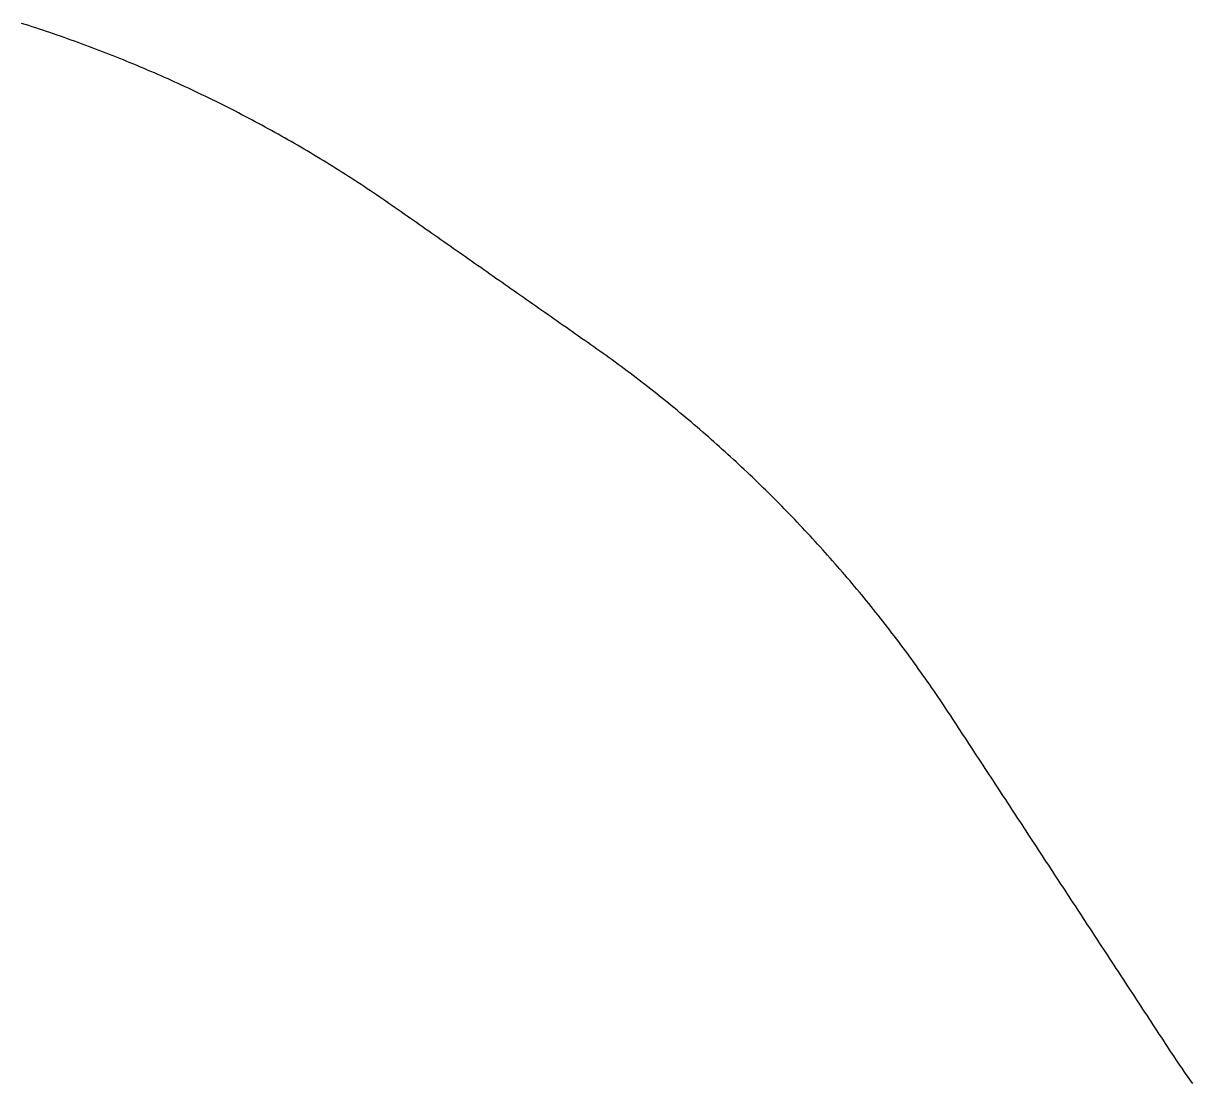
# Model space of a CAD drawing. Header units: metres. Extents: x 457876 to 584660, y 126427 to 241224.
# Drawn here: x 548468 to 556250, y 140866 to 147929 of the extents above; entities that cross this region are included whole.
import ezdxf

# ---------------------------------------------------------------- set-up
doc = ezdxf.new("R2010")
doc.units = ezdxf.units.M
for name, color, linetype in [('AT_GRADE', 3, 'CONTINUOUS'), ('CUTTING', 34, 'CONTINUOUS'), ('EMBANKMENT', 42, 'CONTINUOUS'), ('GROUND_CL', 8, 'CONTINUOUS'), ('RAIL_CL', 1, 'CONTINUOUS'), ('TUNNEL', 216, 'CONTINUOUS'), ('VIADUCT', 5, 'CONTINUOUS')]:
    doc.layers.add(name, color=color, linetype=linetype)

msp = doc.modelspace()

# ---------------------------------------------------------------- linework, layer by layer
at = {"layer": 'AT_GRADE'}
for points in [[(550077.907, 147238.437, 56.44), (550056.056, 147250.309, 56.482), (550034.178, 147262.131, 56.525), (550012.264, 147273.884, 56.569), (549990.319, 147285.581, 56.612), (549968.349, 147297.23, 56.656), (549946.341, 147308.806, 56.701), (549924.306, 147320.332, 56.745), (549902.235, 147331.786, 56.79), (549880.138, 147343.19, 56.835), (549858.006, 147354.527, 56.881), (549835.842, 147365.801, 56.927), (549813.645, 147377.009, 56.972), (549791.418, 147388.156, 57.019), (549769.169, 147399.259, 57.065)], [(552288.848, 145759.237, 55.407), (552268.526, 145773.592, 55.381)], [(553234.064, 144990.359, 57.212), (553215.838, 145007.307, 57.167), (553197.553, 145024.191, 57.122)], [(553725.443, 144496.347, 58.607), (553708.554, 144514.634, 58.553), (553691.626, 144532.884, 58.499), (553674.63, 144551.072, 58.446), (553657.587, 144569.215, 58.393), (553640.507, 144587.323, 58.341), (553623.359, 144605.367, 58.288), (553606.163, 144623.366, 58.236), (553588.94, 144641.338, 58.184), (553571.645, 144659.241, 58.133), (553554.299, 144677.093, 58.082), (553536.921, 144694.915, 58.031), (553519.496, 144712.691, 57.981), (553502.008, 144730.404, 57.93), (553484.474, 144748.071, 57.88), (553466.893, 144765.691, 57.831)], [(554997.921, 142778.662, 65.21), (554984.272, 142799.483, 65.101)]]:
    msp.add_polyline3d(points, dxfattribs=at)
at = {"layer": 'CUTTING'}
for points in [[(549746.892, 147410.308, 57.111), (549724.571, 147421.264, 57.158), (549702.223, 147432.167, 57.205), (549679.853, 147443.023, 57.252), (549657.454, 147453.82, 57.299), (549635.025, 147464.552, 57.346), (549612.562, 147475.216, 57.394), (549590.068, 147485.81, 57.441), (549567.554, 147496.364, 57.489), (549545.011, 147506.853, 57.536), (549522.437, 147517.276, 57.584), (549499.832, 147527.633, 57.632), (549477.195, 147537.918, 57.68), (549454.532, 147548.145, 57.728), (549431.847, 147558.325, 57.775), (549409.137, 147568.446, 57.823), (549386.398, 147578.502, 57.871), (549363.626, 147588.483, 57.919), (549340.831, 147598.412, 57.967), (549318.006, 147608.27, 58.015), (549295.151, 147618.059, 58.062), (549272.275, 147627.798, 58.11), (549249.378, 147637.486, 58.158), (549226.448, 147647.098, 58.205), (549203.494, 147656.649, 58.253), (549180.508, 147666.124, 58.3), (549157.5, 147675.547, 58.347), (549134.467, 147684.907, 58.394), (549111.409, 147694.205, 58.441), (549088.326, 147703.44, 58.488), (549065.218, 147712.613, 58.535), (549042.089, 147721.731, 58.581), (549018.93, 147730.774, 58.627), (548995.748, 147739.757, 58.673), (548972.541, 147748.674, 58.719), (548949.313, 147757.536, 58.765), (548926.059, 147766.331, 58.81), (548902.78, 147775.057, 58.855), (548879.478, 147783.723, 58.9), (548856.155, 147792.331, 58.945), (548832.809, 147800.878, 58.989), (548809.436, 147809.349, 59.034), (548786.035, 147817.742, 59.077), (548762.618, 147826.091, 59.121), (548739.177, 147834.373, 59.164), (548715.714, 147842.592, 59.207), (548692.231, 147850.75, 59.25), (548668.722, 147858.835, 59.292), (548645.195, 147866.869, 59.334), (548621.643, 147874.829, 59.376), (548598.069, 147882.72, 59.417), (548574.473, 147890.548, 59.459), (548550.858, 147898.319, 59.499), (548527.225, 147906.031, 59.54), (548503.568, 147913.673, 59.579), (548479.889, 147921.243, 59.619)], [(553179.236, 145041.041, 57.077), (553160.845, 145057.81, 57.032), (553142.43, 145074.551, 56.988), (553123.957, 145091.229, 56.944), (553105.447, 145107.866, 56.9), (553086.9, 145124.46, 56.857), (553068.297, 145140.993, 56.814), (553049.64, 145157.463, 56.771), (553030.958, 145173.905, 56.729), (553012.225, 145190.289, 56.687), (552993.444, 145206.616, 56.645), (552974.618, 145222.893, 56.604), (552955.745, 145239.115, 56.563), (552936.83, 145255.287, 56.522), (552917.872, 145271.408, 56.482), (552898.864, 145287.47, 56.442), (552879.819, 145303.489, 56.402), (552860.739, 145319.465, 56.363), (552841.599, 145335.369, 56.324), (552822.425, 145351.231, 56.286), (552803.204, 145367.037, 56.247), (552783.94, 145382.79, 56.21), (552764.638, 145398.497, 56.172), (552745.296, 145414.153, 56.135), (552725.91, 145429.756, 56.099), (552706.472, 145445.292, 56.063), (552686.993, 145460.777, 56.027), (552667.474, 145476.211, 55.991), (552647.921, 145491.603, 55.957), (552628.321, 145506.934, 55.922), (552608.674, 145522.205, 55.888), (552588.994, 145537.432, 55.854), (552569.255, 145552.583, 55.821), (552549.489, 145567.698, 55.788), (552529.683, 145582.761, 55.756), (552509.841, 145597.777, 55.724), (552489.954, 145612.731, 55.693), (552470.018, 145627.62, 55.662), (552450.044, 145642.46, 55.632), (552430.046, 145657.264, 55.602), (552409.997, 145672.002, 55.572), (552389.905, 145686.678, 55.543), (552369.768, 145701.294, 55.515), (552349.592, 145715.856, 55.487), (552329.376, 145730.361, 55.46), (552309.128, 145744.821, 55.433)], [(554417.426, 143648.18, 61.393), (554402.842, 143668.355, 61.318), (554388.224, 143688.504, 61.244)], [(554970.624, 142820.303, 64.993), (554956.975, 142841.124, 64.887), (554943.326, 142861.945, 64.781), (554929.677, 142882.765, 64.676), (554916.029, 142903.586, 64.572), (554902.38, 142924.406, 64.469), (554888.732, 142945.227, 64.367), (554875.083, 142966.047, 64.265), (554861.434, 142986.868, 64.165), (554847.786, 143007.688, 64.066), (554834.137, 143028.509, 63.967), (554820.489, 143049.329, 63.87), (554806.84, 143070.149, 63.773), (554793.192, 143090.969, 63.677), (554779.543, 143111.79, 63.582), (554765.895, 143132.61, 63.488), (554752.247, 143153.43, 63.395), (554738.598, 143174.25, 63.302), (554724.95, 143195.07, 63.211), (554711.302, 143215.89, 63.12), (554697.654, 143236.71, 63.03), (554684.005, 143257.529, 62.941), (554670.357, 143278.349, 62.853), (554656.709, 143299.169, 62.765), (554643.061, 143319.988, 62.679), (554629.383, 143340.788, 62.593)], [(556243.146, 140886.638, 78.959), (556228.902, 140907.039, 78.776), (556214.739, 140927.496, 78.595), (556200.629, 140947.99, 78.413), (556186.567, 140968.518, 78.232), (556172.556, 140989.081, 78.051), (556158.594, 141009.677, 77.871), (556144.678, 141030.305, 77.69), (556130.822, 141050.974, 77.511), (556117.053, 141071.7, 77.331), (556103.332, 141092.459, 77.153), (556089.661, 141113.251, 76.974), (556076.019, 141134.062, 76.796), (556062.376, 141154.874, 76.619), (556048.733, 141175.685, 76.442), (556035.09, 141196.497, 76.265), (556021.447, 141217.309, 76.089), (556007.804, 141238.121, 75.914)]]:
    msp.add_polyline3d(points, dxfattribs=at)
at = {"layer": 'EMBANKMENT'}
for points in [[(552248.165, 145787.893, 55.356), (552227.791, 145802.174, 55.331), (552207.41, 145816.446, 55.307), (552187.029, 145830.717, 55.283), (552166.648, 145844.988, 55.26), (552146.267, 145859.259, 55.238), (552125.887, 145873.531, 55.216), (552105.506, 145887.802, 55.195), (552085.125, 145902.073, 55.175), (552064.745, 145916.344, 55.155), (552044.364, 145930.615, 55.135), (552023.984, 145944.886, 55.117), (552003.603, 145959.156, 55.098), (551983.223, 145973.427, 55.081), (551962.843, 145987.698, 55.064), (551942.463, 146001.969, 55.048), (551922.083, 146016.239, 55.032), (551901.702, 146030.51, 55.017), (551881.323, 146044.78, 55.003), (551860.943, 146059.051, 54.989), (551840.563, 146073.321, 54.977), (551820.183, 146087.591, 54.964), (551799.803, 146101.862, 54.953), (551779.424, 146116.132, 54.942), (551759.044, 146130.402, 54.932), (551738.665, 146144.672, 54.922), (551718.285, 146158.942, 54.913), (551697.906, 146173.212, 54.905), (551677.527, 146187.481, 54.898), (551657.148, 146201.751, 54.891), (551636.768, 146216.021, 54.885), (551616.389, 146230.29, 54.88), (551596.011, 146244.56, 54.875), (551575.632, 146258.829, 54.872), (551555.253, 146273.098, 54.869), (551534.874, 146287.368, 54.866), (551514.496, 146301.637, 54.865), (551494.117, 146315.906, 54.864), (551473.739, 146330.175, 54.863), (551453.361, 146344.444, 54.864), (551432.983, 146358.713, 54.865), (551412.604, 146372.981, 54.867), (551392.226, 146387.25, 54.87), (551371.849, 146401.519, 54.874), (551351.471, 146415.787, 54.878), (551331.093, 146430.055, 54.883), (551310.716, 146444.324, 54.889), (551290.338, 146458.592, 54.896), (551269.961, 146472.86, 54.903), (551249.584, 146487.128, 54.911), (551229.207, 146501.396, 54.92), (551208.83, 146515.664, 54.929), (551188.453, 146529.932, 54.94), (551168.076, 146544.199, 54.951), (551147.699, 146558.467, 54.962), (551127.323, 146572.734, 54.975), (551106.946, 146587.001, 54.988), (551086.569, 146601.267, 55.002), (551066.192, 146615.533, 55.017), (551045.815, 146629.799, 55.032), (551025.439, 146644.065, 55.049), (551005.062, 146658.331, 55.065), (550984.686, 146672.596, 55.083), (550964.309, 146686.862, 55.101), (550943.933, 146701.127, 55.121), (550923.537, 146715.364, 55.14), (550903.104, 146729.547, 55.161), (550882.64, 146743.686, 55.182), (550862.135, 146757.764, 55.204), (550841.588, 146771.781, 55.226), (550821.006, 146785.747, 55.25), (550800.388, 146799.659, 55.274), (550779.734, 146813.517, 55.298), (550759.043, 146827.32, 55.324), (550738.316, 146841.068, 55.35), (550717.549, 146854.756, 55.376), (550696.741, 146868.381, 55.403), (550675.896, 146881.948, 55.431), (550655.015, 146895.462, 55.46), (550634.102, 146908.924, 55.489), (550613.155, 146922.333, 55.519), (550592.163, 146935.672, 55.549), (550571.135, 146948.954, 55.58), (550550.075, 146962.183, 55.612), (550528.974, 146975.348, 55.644), (550507.834, 146988.449, 55.677), (550486.664, 147001.503, 55.71), (550465.468, 147014.514, 55.744), (550444.225, 147027.446, 55.778), (550422.949, 147040.325, 55.814), (550401.64, 147053.149, 55.849), (550380.291, 147065.905, 55.885), (550358.912, 147078.611, 55.922), (550337.502, 147091.265, 55.959), (550316.054, 147103.853, 55.996), (550294.574, 147116.387, 56.035), (550273.067, 147128.875, 56.073), (550251.509, 147141.273, 56.112), (550229.917, 147153.612, 56.152), (550208.302, 147165.911, 56.191), (550186.651, 147178.145, 56.232), (550164.964, 147190.314, 56.273), (550143.25, 147202.437, 56.314), (550121.509, 147214.509, 56.355), (550099.723, 147226.501, 56.397)], [(553449.284, 144783.284, 57.781), (553431.606, 144800.806, 57.732), (553413.877, 144818.277, 57.684), (553396.099, 144835.697, 57.635), (553378.286, 144853.081, 57.587), (553360.438, 144870.429, 57.539), (553342.524, 144887.709, 57.492), (553324.559, 144904.935, 57.444), (553306.548, 144922.114, 57.397), (553288.507, 144939.261, 57.351), (553270.405, 144956.342, 57.304), (553252.252, 144973.369, 57.258)], [(553988.831, 144197.631, 59.519), (553972.74, 144216.624, 59.459), (553956.619, 144235.591, 59.4), (553940.442, 144254.511, 59.341), (553924.201, 144273.377, 59.282), (553907.919, 144292.206, 59.224), (553891.605, 144311.008, 59.166), (553875.223, 144329.749, 59.108), (553858.782, 144348.44, 59.051), (553842.291, 144367.087, 58.994), (553825.75, 144385.69, 58.938), (553809.165, 144404.252, 58.882), (553792.52, 144422.761, 58.826), (553775.817, 144441.218, 58.771), (553759.087, 144459.65, 58.716), (553742.308, 144478.038, 58.661)], [(555107.111, 142612.096, 66.115), (555093.462, 142632.917, 65.998), (555079.814, 142653.738, 65.883), (555066.165, 142674.559, 65.768), (555052.516, 142695.379, 65.655), (555038.867, 142716.2, 65.542), (555025.219, 142737.021, 65.43), (555011.57, 142757.841, 65.32)], [(555980.517, 141279.747, 75.565), (555966.873, 141300.56, 75.391), (555953.229, 141321.373, 75.218), (555939.585, 141342.186, 75.045), (555925.941, 141363, 74.874)]]:
    msp.add_polyline3d(points, dxfattribs=at)
at = {"layer": 'GROUND_CL'}
msp.add_polyline3d([(556257.444, 140866.275, 82.126), (556243.146, 140886.638, 84.986), (556228.902, 140907.039, 87.835), (556214.739, 140927.496, 90.001), (556200.629, 140947.99, 90.002), (556186.567, 140968.518, 90.003), (556172.556, 140989.081, 90.003), (556158.594, 141009.677, 90.002), (556144.678, 141030.305, 90.001), (556130.822, 141050.974, 89.915), (556117.053, 141071.7, 90), (556103.332, 141092.459, 90), (556089.661, 141113.251, 90), (556076.019, 141134.062, 90), (556062.376, 141154.874, 88.273), (556048.733, 141175.685, 86.192), (556035.09, 141196.497, 84.111), (556021.447, 141217.309, 82.03), (556007.804, 141238.121, 79.897), (555994.16, 141258.934, 75.735), (555980.517, 141279.747, 71.572), (555966.873, 141300.56, 67.409), (555953.229, 141321.373, 63.247), (555939.585, 141342.186, 59.542), (555925.941, 141363, 57.461), (555912.297, 141383.814, 55.068), (555898.652, 141404.628, 52.657), (555885.008, 141425.442, 50.814), (555871.363, 141446.257, 50), (555857.718, 141467.072, 50), (555844.073, 141487.887, 50), (555830.428, 141508.702, 50), (555816.783, 141529.517, 50.129), (555803.138, 141550.333, 51.304), (555789.492, 141571.148, 51.9), (555775.846, 141591.964, 51.927), (555762.201, 141612.78, 51.387), (555748.555, 141633.596, 50.279), (555734.909, 141654.413, 50), (555721.263, 141675.229, 50), (555707.617, 141696.046, 50.435), (555693.97, 141716.863, 50.5), (555680.324, 141737.68, 50), (555666.678, 141758.497, 50), (555653.031, 141779.315, 50), (555639.384, 141800.132, 50), (555625.737, 141820.95, 50), (555612.091, 141841.768, 50), (555598.444, 141862.586, 50), (555584.797, 141883.404, 50), (555571.149, 141904.222, 50), (555557.502, 141925.041, 50), (555543.855, 141945.859, 50), (555530.207, 141966.678, 50), (555516.56, 141987.496, 50), (555502.912, 142008.315, 50), (555489.265, 142029.134, 50), (555475.617, 142049.953, 49.957), (555461.969, 142070.773, 49.847), (555448.322, 142091.592, 49.689), (555434.674, 142112.411, 49.485), (555421.026, 142133.231, 49.235), (555407.378, 142154.05, 48.724), (555393.73, 142174.87, 47.771), (555380.082, 142195.69, 46.391), (555366.433, 142216.509, 44.582), (555352.785, 142237.329, 42.346), (555339.137, 142258.149, 42.166), (555325.489, 142278.969, 42.213), (555311.84, 142299.789, 42.57), (555298.192, 142320.61, 42.931), (555284.543, 142341.43, 43.126), (555270.895, 142362.25, 43.554), (555257.246, 142383.07, 43.908), (555243.598, 142403.891, 44.187), (555229.949, 142424.711, 44.391), (555216.301, 142445.532, 44.438), (555202.652, 142466.352, 44.509), (555189.003, 142487.173, 44.662), (555175.355, 142507.993, 44.895), (555161.706, 142528.814, 45.21), (555148.057, 142549.635, 45.727), (555134.409, 142570.455, 46.476), (555120.76, 142591.276, 47.388), (555107.111, 142612.096, 48.422), (555093.462, 142632.917, 49.683), (555079.814, 142653.738, 51.613), (555066.165, 142674.559, 53.695), (555052.516, 142695.379, 55.777), (555038.867, 142716.2, 57.859), (555025.219, 142737.021, 59.941), (555011.57, 142757.841, 62.023), (554997.921, 142778.662, 64.106), (554984.272, 142799.483, 66.188), (554970.624, 142820.303, 68.27), (554956.975, 142841.124, 70.352), (554943.326, 142861.945, 72.434), (554929.677, 142882.765, 74.516), (554916.029, 142903.586, 76.258), (554902.38, 142924.406, 75.748), (554888.732, 142945.227, 74.355), (554875.083, 142966.047, 72.624), (554861.434, 142986.868, 71.462), (554847.786, 143007.688, 70.868), (554834.137, 143028.509, 70.842), (554820.489, 143049.329, 71.413), (554806.84, 143070.149, 72.889), (554793.192, 143090.969, 74.008), (554779.543, 143111.79, 74.56), (554765.895, 143132.61, 74.543), (554752.247, 143153.43, 74.459), (554738.598, 143174.25, 74.965), (554724.95, 143195.07, 76.039), (554711.302, 143215.89, 78.506), (554697.654, 143236.71, 81.952), (554684.005, 143257.529, 84.721), (554670.357, 143278.349, 86.902), (554656.709, 143299.169, 88.515), (554643.061, 143319.988, 89.56), (554629.383, 143340.788, 90.318), (554615.655, 143361.555, 92.454), (554601.878, 143382.289, 94.755), (554588.014, 143402.965, 96.869), (554574.09, 143423.601, 98.797), (554560.12, 143444.206, 99.809), (554546.1, 143464.777, 99.022), (554532.03, 143485.313, 97.948), (554517.911, 143505.817, 96.58), (554503.739, 143526.282, 94.816), (554489.486, 143546.692, 93.246), (554475.179, 143567.064, 92.014), (554460.819, 143587.399, 91.073), (554446.406, 143607.696, 90.424), (554431.946, 143627.96, 90.067), (554417.426, 143648.18, 88.618), (554402.842, 143668.355, 79.308), (554388.224, 143688.504, 69.984), (554373.538, 143708.605, 60.631), (554358.79, 143728.659, 51.252), (554343.988, 143748.674, 41.809), (554329.138, 143768.653, 34.157), (554314.24, 143788.597, 30), (554299.28, 143808.494, 30), (554284.259, 143828.345, 30), (554269.208, 143848.173, 30), (554254.086, 143867.947, 30), (554238.902, 143887.673, 30), (554223.665, 143907.358, 30), (554208.38, 143927.006, 30), (554193.049, 143946.619, 30), (554177.657, 143966.182, 30), (554162.203, 143985.698, 30), (554146.715, 144005.186, 30), (554131.157, 144024.618, 30), (554115.568, 144044.026, 30.094), (554099.909, 144063.377, 30.918), (554084.194, 144082.682, 32.148), (554068.427, 144101.946, 33.785), (554052.612, 144121.169, 35.829), (554036.752, 144140.356, 38.132), (554020.841, 144159.5, 39.724), (554004.848, 144178.575, 40.542), (553988.831, 144197.631, 41.755), (553972.74, 144216.624, 43.582), (553956.619, 144235.591, 46.022), (553940.442, 144254.511, 47.763), (553924.201, 144273.377, 49.387), (553907.919, 144292.206, 50.03), (553891.605, 144311.008, 50.106), (553875.223, 144329.749, 50.215), (553858.782, 144348.44, 50.452), (553842.291, 144367.087, 50.817), (553825.75, 144385.69, 51.248), (553809.165, 144404.252, 51.669), (553792.52, 144422.761, 52.104), (553775.817, 144441.218, 52.701), (553759.087, 144459.65, 53.811), (553742.308, 144478.038, 55.201), (553725.443, 144496.347, 56.869), (553708.554, 144514.634, 58.336), (553691.626, 144532.884, 59.633), (553674.63, 144551.072, 60), (553657.587, 144569.215, 60), (553640.507, 144587.323, 60), (553623.359, 144605.367, 60), (553606.163, 144623.366, 59.83), (553588.94, 144641.338, 60), (553571.645, 144659.241, 60.001), (553554.299, 144677.093, 60.001), (553536.921, 144694.915, 60), (553519.496, 144712.691, 60), (553502.008, 144730.404, 58.393), (553484.474, 144748.071, 56.64), (553466.893, 144765.691, 54.882), (553449.284, 144783.284, 53.121), (553431.606, 144800.806, 51.353), (553413.877, 144818.277, 49.919), (553396.099, 144835.697, 49.958), (553378.286, 144853.081, 50.932), (553360.438, 144870.429, 51.39), (553342.524, 144887.709, 51.225), (553324.559, 144904.935, 50.436), (553306.548, 144922.114, 49.911), (553288.507, 144939.261, 50.165), (553270.405, 144956.342, 51.874), (553252.252, 144973.369, 53.576), (553234.064, 144990.359, 55.275), (553215.838, 145007.307, 56.97), (553197.553, 145024.191, 58.658), (553179.236, 145041.041, 60.343), (553160.845, 145057.81, 62.02), (553142.43, 145074.551, 63.694), (553123.957, 145091.229, 65.362), (553105.447, 145107.866, 67.026), (553086.9, 145124.46, 68.685), (553068.297, 145140.993, 70.254), (553049.64, 145157.463, 71.672), (553030.958, 145173.905, 73.396), (553012.225, 145190.289, 75.268), (552993.444, 145206.616, 76.901), (552974.618, 145222.893, 78.529), (552955.745, 145239.115, 80), (552936.83, 145255.287, 80), (552917.872, 145271.408, 80), (552898.864, 145287.47, 80), (552879.819, 145303.489, 80), (552860.739, 145319.465, 80), (552841.599, 145335.369, 80), (552822.425, 145351.231, 80), (552803.204, 145367.037, 80), (552783.94, 145382.79, 80), (552764.638, 145398.497, 80), (552745.296, 145414.153, 80), (552725.91, 145429.756, 80), (552706.472, 145445.292, 80), (552686.993, 145460.777, 80), (552667.474, 145476.211, 80), (552647.921, 145491.603, 80), (552628.321, 145506.934, 80), (552608.674, 145522.205, 79.205), (552588.994, 145537.432, 77.097), (552569.255, 145552.583, 74.351), (552549.489, 145567.698, 72.196), (552529.683, 145582.761, 70.637), (552509.841, 145597.777, 69.752), (552489.954, 145612.731, 68.944), (552470.018, 145627.62, 67.837), (552450.044, 145642.46, 66.278), (552430.046, 145657.264, 64.498), (552409.997, 145672.002, 63.015), (552389.905, 145686.678, 61.829), (552369.768, 145701.294, 60.939), (552349.592, 145715.856, 60.343), (552329.376, 145730.361, 60.041), (552309.128, 145744.821, 58.448), (552288.848, 145759.237, 55.546), (552268.526, 145773.592, 53.23), (552248.165, 145787.893, 51.496), (552227.791, 145802.174, 50.344), (552207.41, 145816.446, 49.58), (552187.029, 145830.717, 48.555), (552166.648, 145844.988, 46.97), (552146.267, 145859.259, 45.174), (552125.887, 145873.531, 43.524), (552105.506, 145887.802, 42.177), (552085.125, 145902.073, 41.191), (552064.745, 145916.344, 40.496), (552044.364, 145930.615, 40.092), (552023.984, 145944.886, 39.999), (552003.603, 145959.156, 39.984), (551983.223, 145973.427, 39.967), (551962.843, 145987.698, 39.954), (551942.463, 146001.969, 39.944), (551922.083, 146016.239, 39.939), (551901.702, 146030.51, 39.954), (551881.323, 146044.78, 39.959), (551860.943, 146059.051, 39.94), (551840.563, 146073.321, 39.906), (551820.183, 146087.591, 39.858), (551799.803, 146101.862, 39.616), (551779.424, 146116.132, 39.401), (551759.044, 146130.402, 39.236), (551738.665, 146144.672, 39.125), (551718.285, 146158.942, 39.037), (551697.906, 146173.212, 38.985), (551677.527, 146187.481, 38.949), (551657.148, 146201.751, 38.926), (551636.768, 146216.021, 38.918), (551616.389, 146230.29, 38.928), (551596.011, 146244.56, 38.976), (551575.632, 146258.829, 39.015), (551555.253, 146273.098, 39.062), (551534.874, 146287.368, 39.116), (551514.496, 146301.637, 39.187), (551494.117, 146315.906, 39.305), (551473.739, 146330.175, 39.428), (551453.361, 146344.444, 39.538), (551432.983, 146358.713, 39.632), (551412.604, 146372.981, 39.734), (551392.226, 146387.25, 39.843), (551371.849, 146401.519, 39.929), (551351.471, 146415.787, 39.992), (551331.093, 146430.055, 40.032), (551310.716, 146444.324, 40.052), (551290.338, 146458.592, 40.073), (551269.961, 146472.86, 40.1), (551249.584, 146487.128, 40.131), (551229.207, 146501.396, 40.167), (551208.83, 146515.664, 40.212), (551188.453, 146529.932, 40.271), (551168.076, 146544.199, 40.34), (551147.699, 146558.467, 40.43), (551127.323, 146572.734, 40.541), (551106.946, 146587.001, 40.661), (551086.569, 146601.267, 40.796), (551066.192, 146615.533, 40.959), (551045.815, 146629.799, 41.147), (551025.439, 146644.065, 41.371), (551005.062, 146658.331, 41.615), (550984.686, 146672.596, 41.877), (550964.309, 146686.862, 42.165), (550943.933, 146701.127, 42.479), (550923.537, 146715.364, 42.82), (550903.104, 146729.547, 43.182), (550882.64, 146743.686, 43.555), (550862.135, 146757.764, 43.941), (550841.588, 146771.781, 44.336), (550821.006, 146785.747, 44.738), (550800.388, 146799.659, 45.112), (550779.734, 146813.517, 45.48), (550759.043, 146827.32, 45.847), (550738.316, 146841.068, 46.218), (550717.549, 146854.756, 46.599), (550696.741, 146868.381, 46.942), (550675.896, 146881.948, 47.273), (550655.015, 146895.462, 47.593), (550634.102, 146908.924, 47.9), (550613.155, 146922.333, 48.194), (550592.163, 146935.672, 48.472), (550571.135, 146948.954, 48.734), (550550.075, 146962.183, 48.976), (550528.974, 146975.348, 49.199), (550507.834, 146988.449, 49.394), (550486.664, 147001.503, 49.55), (550465.468, 147014.514, 49.671), (550444.225, 147027.446, 49.755), (550422.949, 147040.325, 49.791), (550401.64, 147053.149, 49.834), (550380.291, 147065.905, 49.889), (550358.912, 147078.611, 49.936), (550337.502, 147091.265, 49.974), (550316.054, 147103.853, 50.018), (550294.574, 147116.387, 50.223), (550273.067, 147128.875, 50.457), (550251.509, 147141.273, 50.731), (550229.917, 147153.612, 51.073), (550208.302, 147165.911, 51.417), (550186.651, 147178.145, 51.744), (550164.964, 147190.314, 52.109), (550143.25, 147202.437, 52.51), (550121.509, 147214.509, 52.949), (550099.723, 147226.501, 53.264), (550077.907, 147238.437, 53.586), (550056.056, 147250.309, 54.015), (550034.178, 147262.131, 54.459), (550012.264, 147273.884, 54.886), (549990.319, 147285.581, 55.248), (549968.349, 147297.23, 55.632), (549946.341, 147308.806, 56.037), (549924.306, 147320.332, 56.464), (549902.235, 147331.786, 56.971), (549880.138, 147343.19, 57.476), (549858.006, 147354.527, 57.912), (549835.842, 147365.801, 58.31), (549813.645, 147377.009, 58.725), (549791.418, 147388.156, 59.305), (549769.169, 147399.259, 59.815), (549746.892, 147410.308, 60.256), (549724.571, 147421.264, 60.627), (549702.223, 147432.167, 60.823), (549679.853, 147443.023, 60.997), (549657.454, 147453.82, 61.194), (549635.025, 147464.552, 61.384), (549612.562, 147475.216, 61.555), (549590.068, 147485.81, 61.685), (549567.554, 147496.364, 61.81), (549545.011, 147506.853, 61.931), (549522.437, 147517.276, 62.047), (549499.832, 147527.633, 62.137), (549477.195, 147537.918, 62.217), (549454.532, 147548.145, 62.307), (549431.847, 147558.325, 62.393), (549409.137, 147568.446, 62.467), (549386.398, 147578.502, 62.528), (549363.626, 147588.483, 62.59), (549340.831, 147598.412, 62.654), (549318.006, 147608.27, 62.719), (549295.151, 147618.059, 62.774), (549272.275, 147627.798, 62.839), (549249.378, 147637.486, 62.913), (549226.448, 147647.098, 62.992), (549203.494, 147656.649, 63.088), (549180.508, 147666.124, 63.199), (549157.5, 147675.547, 63.321), (549134.467, 147684.907, 63.454), (549111.409, 147694.205, 63.612), (549088.326, 147703.44, 63.818), (549065.218, 147712.613, 64.033), (549042.089, 147721.731, 64.257), (549018.93, 147730.774, 64.49), (548995.748, 147739.757, 64.765), (548972.541, 147748.674, 65.059), (548949.313, 147757.536, 65.379), (548926.059, 147766.331, 65.727), (548902.78, 147775.057, 66.183), (548879.478, 147783.723, 66.749), (548856.155, 147792.331, 67.39), (548832.809, 147800.878, 68.106), (548809.436, 147809.349, 68.725), (548786.035, 147817.742, 69.083), (548762.618, 147826.091, 69.456), (548739.177, 147834.373, 69.844), (548715.714, 147842.592, 70), (548692.231, 147850.75, 70), (548668.722, 147858.835, 70), (548645.195, 147866.869, 70), (548621.643, 147874.829, 70), (548598.069, 147882.72, 68.976), (548574.473, 147890.548, 67.799), (548550.858, 147898.319, 66.652), (548527.225, 147906.031, 65.536), (548503.568, 147913.673, 64.406), (548479.889, 147921.243, 63.226), (548456.193, 147928.761, 62.015)], dxfattribs=at)
at = {"layer": 'RAIL_CL'}
msp.add_polyline3d([(556257.444, 140866.275, 79.141), (556243.146, 140886.638, 78.959), (556228.902, 140907.039, 78.776), (556214.739, 140927.496, 78.595), (556200.629, 140947.99, 78.413), (556186.567, 140968.518, 78.232), (556172.556, 140989.081, 78.051), (556158.594, 141009.677, 77.871), (556144.678, 141030.305, 77.69), (556130.822, 141050.974, 77.511), (556117.053, 141071.7, 77.331), (556103.332, 141092.459, 77.153), (556089.661, 141113.251, 76.974), (556076.019, 141134.062, 76.796), (556062.376, 141154.874, 76.619), (556048.733, 141175.685, 76.442), (556035.09, 141196.497, 76.265), (556021.447, 141217.309, 76.089), (556007.804, 141238.121, 75.914), (555994.16, 141258.934, 75.739), (555980.517, 141279.747, 75.565), (555966.873, 141300.56, 75.391), (555953.229, 141321.373, 75.218), (555939.585, 141342.186, 75.045), (555925.941, 141363, 74.874), (555912.297, 141383.814, 74.702), (555898.652, 141404.628, 74.532), (555885.008, 141425.442, 74.362), (555871.363, 141446.257, 74.193), (555857.718, 141467.072, 74.025), (555844.073, 141487.887, 73.857), (555830.428, 141508.702, 73.69), (555816.783, 141529.517, 73.524), (555803.138, 141550.333, 73.358), (555789.492, 141571.148, 73.193), (555775.846, 141591.964, 73.029), (555762.201, 141612.78, 72.866), (555748.555, 141633.596, 72.704), (555734.909, 141654.413, 72.542), (555721.263, 141675.229, 72.382), (555707.617, 141696.046, 72.222), (555693.97, 141716.863, 72.063), (555680.324, 141737.68, 71.905), (555666.678, 141758.497, 71.747), (555653.031, 141779.315, 71.591), (555639.384, 141800.132, 71.435), (555625.737, 141820.95, 71.281), (555612.091, 141841.768, 71.127), (555598.444, 141862.586, 70.974), (555584.797, 141883.404, 70.822), (555571.149, 141904.222, 70.671), (555557.502, 141925.041, 70.521), (555543.855, 141945.859, 70.372), (555530.207, 141966.678, 70.223), (555516.56, 141987.496, 70.076), (555502.912, 142008.315, 69.93), (555489.265, 142029.134, 69.784), (555475.617, 142049.953, 69.64), (555461.969, 142070.773, 69.497), (555448.322, 142091.592, 69.354), (555434.674, 142112.411, 69.212), (555421.026, 142133.231, 69.072), (555407.378, 142154.05, 68.932), (555393.73, 142174.87, 68.794), (555380.082, 142195.69, 68.656), (555366.433, 142216.509, 68.52), (555352.785, 142237.329, 68.384), (555339.137, 142258.149, 68.249), (555325.489, 142278.969, 68.116), (555311.84, 142299.789, 67.983), (555298.192, 142320.61, 67.852), (555284.543, 142341.43, 67.721), (555270.895, 142362.25, 67.591), (555257.246, 142383.07, 67.463), (555243.598, 142403.891, 67.335), (555229.949, 142424.711, 67.209), (555216.301, 142445.532, 67.083), (555202.652, 142466.352, 66.959), (555189.003, 142487.173, 66.835), (555175.355, 142507.993, 66.712), (555161.706, 142528.814, 66.591), (555148.057, 142549.635, 66.47), (555134.409, 142570.455, 66.351), (555120.76, 142591.276, 66.232), (555107.111, 142612.096, 66.115), (555093.462, 142632.917, 65.998), (555079.814, 142653.738, 65.883), (555066.165, 142674.559, 65.768), (555052.516, 142695.379, 65.655), (555038.867, 142716.2, 65.542), (555025.219, 142737.021, 65.43), (555011.57, 142757.841, 65.32), (554997.921, 142778.662, 65.21), (554984.272, 142799.483, 65.101), (554970.624, 142820.303, 64.993), (554956.975, 142841.124, 64.887), (554943.326, 142861.945, 64.781), (554929.677, 142882.765, 64.676), (554916.029, 142903.586, 64.572), (554902.38, 142924.406, 64.469), (554888.732, 142945.227, 64.367), (554875.083, 142966.047, 64.265), (554861.434, 142986.868, 64.165), (554847.786, 143007.688, 64.066), (554834.137, 143028.509, 63.967), (554820.489, 143049.329, 63.87), (554806.84, 143070.149, 63.773), (554793.192, 143090.969, 63.677), (554779.543, 143111.79, 63.582), (554765.895, 143132.61, 63.488), (554752.247, 143153.43, 63.395), (554738.598, 143174.25, 63.302), (554724.95, 143195.07, 63.211), (554711.302, 143215.89, 63.12), (554697.654, 143236.71, 63.03), (554684.005, 143257.529, 62.941), (554670.357, 143278.349, 62.853), (554656.709, 143299.169, 62.765), (554643.061, 143319.988, 62.679), (554629.383, 143340.788, 62.593), (554615.655, 143361.555, 62.508), (554601.878, 143382.289, 62.423), (554588.014, 143402.965, 62.34), (554574.09, 143423.601, 62.257), (554560.12, 143444.206, 62.175), (554546.1, 143464.777, 62.093), (554532.03, 143485.313, 62.013), (554517.911, 143505.817, 61.933), (554503.739, 143526.282, 61.854), (554489.486, 143546.692, 61.775), (554475.179, 143567.064, 61.697), (554460.819, 143587.399, 61.62), (554446.406, 143607.696, 61.544), (554431.946, 143627.96, 61.468), (554417.426, 143648.18, 61.393), (554402.842, 143668.355, 61.318), (554388.224, 143688.504, 61.244), (554373.538, 143708.605, 61.171), (554358.79, 143728.659, 61.099), (554343.988, 143748.674, 61.027), (554329.138, 143768.653, 60.955), (554314.24, 143788.597, 60.884), (554299.28, 143808.494, 60.814), (554284.259, 143828.345, 60.745), (554269.208, 143848.173, 60.675), (554254.086, 143867.947, 60.607), (554238.902, 143887.673, 60.539), (554223.665, 143907.358, 60.472), (554208.38, 143927.006, 60.405), (554193.049, 143946.619, 60.338), (554177.657, 143966.182, 60.272), (554162.203, 143985.698, 60.207), (554146.715, 144005.186, 60.142), (554131.157, 144024.618, 60.078), (554115.568, 144044.026, 60.014), (554099.909, 144063.377, 59.95), (554084.194, 144082.682, 59.887), (554068.427, 144101.946, 59.825), (554052.612, 144121.169, 59.763), (554036.752, 144140.356, 59.701), (554020.841, 144159.5, 59.64), (554004.848, 144178.575, 59.579), (553988.831, 144197.631, 59.519), (553972.74, 144216.624, 59.459), (553956.619, 144235.591, 59.4), (553940.442, 144254.511, 59.341), (553924.201, 144273.377, 59.282), (553907.919, 144292.206, 59.224), (553891.605, 144311.008, 59.166), (553875.223, 144329.749, 59.108), (553858.782, 144348.44, 59.051), (553842.291, 144367.087, 58.994), (553825.75, 144385.69, 58.938), (553809.165, 144404.252, 58.882), (553792.52, 144422.761, 58.826), (553775.817, 144441.218, 58.771), (553759.087, 144459.65, 58.716), (553742.308, 144478.038, 58.661), (553725.443, 144496.347, 58.607), (553708.554, 144514.634, 58.553), (553691.626, 144532.884, 58.499), (553674.63, 144551.072, 58.446), (553657.587, 144569.215, 58.393), (553640.507, 144587.323, 58.341), (553623.359, 144605.367, 58.288), (553606.163, 144623.366, 58.236), (553588.94, 144641.338, 58.184), (553571.645, 144659.241, 58.133), (553554.299, 144677.093, 58.082), (553536.921, 144694.915, 58.031), (553519.496, 144712.691, 57.981), (553502.008, 144730.404, 57.93), (553484.474, 144748.071, 57.88), (553466.893, 144765.691, 57.831), (553449.284, 144783.284, 57.781), (553431.606, 144800.806, 57.732), (553413.877, 144818.277, 57.684), (553396.099, 144835.697, 57.635), (553378.286, 144853.081, 57.587), (553360.438, 144870.429, 57.539), (553342.524, 144887.709, 57.492), (553324.559, 144904.935, 57.444), (553306.548, 144922.114, 57.397), (553288.507, 144939.261, 57.351), (553270.405, 144956.342, 57.304), (553252.252, 144973.369, 57.258), (553234.064, 144990.359, 57.212), (553215.838, 145007.307, 57.167), (553197.553, 145024.191, 57.122), (553179.236, 145041.041, 57.077), (553160.845, 145057.81, 57.032), (553142.43, 145074.551, 56.988), (553123.957, 145091.229, 56.944), (553105.447, 145107.866, 56.9), (553086.9, 145124.46, 56.857), (553068.297, 145140.993, 56.814), (553049.64, 145157.463, 56.771), (553030.958, 145173.905, 56.729), (553012.225, 145190.289, 56.687), (552993.444, 145206.616, 56.645), (552974.618, 145222.893, 56.604), (552955.745, 145239.115, 56.563), (552936.83, 145255.287, 56.522), (552917.872, 145271.408, 56.482), (552898.864, 145287.47, 56.442), (552879.819, 145303.489, 56.402), (552860.739, 145319.465, 56.363), (552841.599, 145335.369, 56.324), (552822.425, 145351.231, 56.286), (552803.204, 145367.037, 56.247), (552783.94, 145382.79, 56.21), (552764.638, 145398.497, 56.172), (552745.296, 145414.153, 56.135), (552725.91, 145429.756, 56.099), (552706.472, 145445.292, 56.063), (552686.993, 145460.777, 56.027), (552667.474, 145476.211, 55.991), (552647.921, 145491.603, 55.957), (552628.321, 145506.934, 55.922), (552608.674, 145522.205, 55.888), (552588.994, 145537.432, 55.854), (552569.255, 145552.583, 55.821), (552549.489, 145567.698, 55.788), (552529.683, 145582.761, 55.756), (552509.841, 145597.777, 55.724), (552489.954, 145612.731, 55.693), (552470.018, 145627.62, 55.662), (552450.044, 145642.46, 55.632), (552430.046, 145657.264, 55.602), (552409.997, 145672.002, 55.572), (552389.905, 145686.678, 55.543), (552369.768, 145701.294, 55.515), (552349.592, 145715.856, 55.487), (552329.376, 145730.361, 55.46), (552309.128, 145744.821, 55.433), (552288.848, 145759.237, 55.407), (552268.526, 145773.592, 55.381), (552248.165, 145787.893, 55.356), (552227.791, 145802.174, 55.331), (552207.41, 145816.446, 55.307), (552187.029, 145830.717, 55.283), (552166.648, 145844.988, 55.26), (552146.267, 145859.259, 55.238), (552125.887, 145873.531, 55.216), (552105.506, 145887.802, 55.195), (552085.125, 145902.073, 55.175), (552064.745, 145916.344, 55.155), (552044.364, 145930.615, 55.135), (552023.984, 145944.886, 55.117), (552003.603, 145959.156, 55.098), (551983.223, 145973.427, 55.081), (551962.843, 145987.698, 55.064), (551942.463, 146001.969, 55.048), (551922.083, 146016.239, 55.032), (551901.702, 146030.51, 55.017), (551881.323, 146044.78, 55.003), (551860.943, 146059.051, 54.989), (551840.563, 146073.321, 54.977), (551820.183, 146087.591, 54.964), (551799.803, 146101.862, 54.953), (551779.424, 146116.132, 54.942), (551759.044, 146130.402, 54.932), (551738.665, 146144.672, 54.922), (551718.285, 146158.942, 54.913), (551697.906, 146173.212, 54.905), (551677.527, 146187.481, 54.898), (551657.148, 146201.751, 54.891), (551636.768, 146216.021, 54.885), (551616.389, 146230.29, 54.88), (551596.011, 146244.56, 54.875), (551575.632, 146258.829, 54.872), (551555.253, 146273.098, 54.869), (551534.874, 146287.368, 54.866), (551514.496, 146301.637, 54.865), (551494.117, 146315.906, 54.864), (551473.739, 146330.175, 54.863), (551453.361, 146344.444, 54.864), (551432.983, 146358.713, 54.865), (551412.604, 146372.981, 54.867), (551392.226, 146387.25, 54.87), (551371.849, 146401.519, 54.874), (551351.471, 146415.787, 54.878), (551331.093, 146430.055, 54.883), (551310.716, 146444.324, 54.889), (551290.338, 146458.592, 54.896), (551269.961, 146472.86, 54.903), (551249.584, 146487.128, 54.911), (551229.207, 146501.396, 54.92), (551208.83, 146515.664, 54.929), (551188.453, 146529.932, 54.94), (551168.076, 146544.199, 54.951), (551147.699, 146558.467, 54.962), (551127.323, 146572.734, 54.975), (551106.946, 146587.001, 54.988), (551086.569, 146601.267, 55.002), (551066.192, 146615.533, 55.017), (551045.815, 146629.799, 55.032), (551025.439, 146644.065, 55.049), (551005.062, 146658.331, 55.065), (550984.686, 146672.596, 55.083), (550964.309, 146686.862, 55.101), (550943.933, 146701.127, 55.121), (550923.537, 146715.364, 55.14), (550903.104, 146729.547, 55.161), (550882.64, 146743.686, 55.182), (550862.135, 146757.764, 55.204), (550841.588, 146771.781, 55.226), (550821.006, 146785.747, 55.25), (550800.388, 146799.659, 55.274), (550779.734, 146813.517, 55.298), (550759.043, 146827.32, 55.324), (550738.316, 146841.068, 55.35), (550717.549, 146854.756, 55.376), (550696.741, 146868.381, 55.403), (550675.896, 146881.948, 55.431), (550655.015, 146895.462, 55.46), (550634.102, 146908.924, 55.489), (550613.155, 146922.333, 55.519), (550592.163, 146935.672, 55.549), (550571.135, 146948.954, 55.58), (550550.075, 146962.183, 55.612), (550528.974, 146975.348, 55.644), (550507.834, 146988.449, 55.677), (550486.664, 147001.503, 55.71), (550465.468, 147014.514, 55.744), (550444.225, 147027.446, 55.778), (550422.949, 147040.325, 55.814), (550401.64, 147053.149, 55.849), (550380.291, 147065.905, 55.885), (550358.912, 147078.611, 55.922), (550337.502, 147091.265, 55.959), (550316.054, 147103.853, 55.996), (550294.574, 147116.387, 56.035), (550273.067, 147128.875, 56.073), (550251.509, 147141.273, 56.112), (550229.917, 147153.612, 56.152), (550208.302, 147165.911, 56.191), (550186.651, 147178.145, 56.232), (550164.964, 147190.314, 56.273), (550143.25, 147202.437, 56.314), (550121.509, 147214.509, 56.355), (550099.723, 147226.501, 56.397), (550077.907, 147238.437, 56.44), (550056.056, 147250.309, 56.482), (550034.178, 147262.131, 56.525), (550012.264, 147273.884, 56.569), (549990.319, 147285.581, 56.612), (549968.349, 147297.23, 56.656), (549946.341, 147308.806, 56.701), (549924.306, 147320.332, 56.745), (549902.235, 147331.786, 56.79), (549880.138, 147343.19, 56.835), (549858.006, 147354.527, 56.881), (549835.842, 147365.801, 56.927), (549813.645, 147377.009, 56.972), (549791.418, 147388.156, 57.019), (549769.169, 147399.259, 57.065), (549746.892, 147410.308, 57.111), (549724.571, 147421.264, 57.158), (549702.223, 147432.167, 57.205), (549679.853, 147443.023, 57.252), (549657.454, 147453.82, 57.299), (549635.025, 147464.552, 57.346), (549612.562, 147475.216, 57.394), (549590.068, 147485.81, 57.441), (549567.554, 147496.364, 57.489), (549545.011, 147506.853, 57.536), (549522.437, 147517.276, 57.584), (549499.832, 147527.633, 57.632), (549477.195, 147537.918, 57.68), (549454.532, 147548.145, 57.728), (549431.847, 147558.325, 57.775), (549409.137, 147568.446, 57.823), (549386.398, 147578.502, 57.871), (549363.626, 147588.483, 57.919), (549340.831, 147598.412, 57.967), (549318.006, 147608.27, 58.015), (549295.151, 147618.059, 58.062), (549272.275, 147627.798, 58.11), (549249.378, 147637.486, 58.158), (549226.448, 147647.098, 58.205), (549203.494, 147656.649, 58.253), (549180.508, 147666.124, 58.3), (549157.5, 147675.547, 58.347), (549134.467, 147684.907, 58.394), (549111.409, 147694.205, 58.441), (549088.326, 147703.44, 58.488), (549065.218, 147712.613, 58.535), (549042.089, 147721.731, 58.581), (549018.93, 147730.774, 58.627), (548995.748, 147739.757, 58.673), (548972.541, 147748.674, 58.719), (548949.313, 147757.536, 58.765), (548926.059, 147766.331, 58.81), (548902.78, 147775.057, 58.855), (548879.478, 147783.723, 58.9), (548856.155, 147792.331, 58.945), (548832.809, 147800.878, 58.989), (548809.436, 147809.349, 59.034), (548786.035, 147817.742, 59.077), (548762.618, 147826.091, 59.121), (548739.177, 147834.373, 59.164), (548715.714, 147842.592, 59.207), (548692.231, 147850.75, 59.25), (548668.722, 147858.835, 59.292), (548645.195, 147866.869, 59.334), (548621.643, 147874.829, 59.376), (548598.069, 147882.72, 59.417), (548574.473, 147890.548, 59.459), (548550.858, 147898.319, 59.499), (548527.225, 147906.031, 59.54), (548503.568, 147913.673, 59.579), (548479.889, 147921.243, 59.619), (548456.193, 147928.761, 59.658)], dxfattribs=at)
at = {"layer": 'TUNNEL'}
msp.add_polyline3d([(554615.655, 143361.555, 62.508), (554601.878, 143382.289, 62.423), (554588.014, 143402.965, 62.34), (554574.09, 143423.601, 62.257), (554560.12, 143444.206, 62.175), (554546.1, 143464.777, 62.093), (554532.03, 143485.313, 62.013), (554517.911, 143505.817, 61.933), (554503.739, 143526.282, 61.854), (554489.486, 143546.692, 61.775), (554475.179, 143567.064, 61.697), (554460.819, 143587.399, 61.62), (554446.406, 143607.696, 61.544), (554431.946, 143627.96, 61.468)], dxfattribs=at)
at = {"layer": 'VIADUCT'}
for points in [[(554343.988, 143748.674, 61.027), (554329.138, 143768.653, 60.955), (554314.24, 143788.597, 60.884), (554299.28, 143808.494, 60.814), (554284.259, 143828.345, 60.745), (554269.208, 143848.173, 60.675), (554254.086, 143867.947, 60.607), (554238.902, 143887.673, 60.539), (554223.665, 143907.358, 60.472), (554208.38, 143927.006, 60.405), (554193.049, 143946.619, 60.338), (554177.657, 143966.182, 60.272), (554162.203, 143985.698, 60.207), (554146.715, 144005.186, 60.142), (554131.157, 144024.618, 60.078), (554115.568, 144044.026, 60.014), (554099.909, 144063.377, 59.95), (554084.194, 144082.682, 59.887), (554068.427, 144101.946, 59.825), (554052.612, 144121.169, 59.763), (554036.752, 144140.356, 59.701), (554020.841, 144159.5, 59.64), (554004.848, 144178.575, 59.579)], [(555912.297, 141383.814, 74.702), (555898.652, 141404.628, 74.532), (555885.008, 141425.442, 74.362), (555871.363, 141446.257, 74.193), (555857.718, 141467.072, 74.025), (555844.073, 141487.887, 73.857), (555830.428, 141508.702, 73.69), (555816.783, 141529.517, 73.524), (555803.138, 141550.333, 73.358), (555789.492, 141571.148, 73.193), (555775.846, 141591.964, 73.029), (555762.201, 141612.78, 72.866), (555748.555, 141633.596, 72.704), (555734.909, 141654.413, 72.542), (555721.263, 141675.229, 72.382), (555707.617, 141696.046, 72.222), (555693.97, 141716.863, 72.063), (555680.324, 141737.68, 71.905), (555666.678, 141758.497, 71.747), (555653.031, 141779.315, 71.591), (555639.384, 141800.132, 71.435), (555625.737, 141820.95, 71.281), (555612.091, 141841.768, 71.127), (555598.444, 141862.586, 70.974), (555584.797, 141883.404, 70.822), (555571.149, 141904.222, 70.671), (555557.502, 141925.041, 70.521), (555543.855, 141945.859, 70.372), (555530.207, 141966.678, 70.223), (555516.56, 141987.496, 70.076), (555502.912, 142008.315, 69.93), (555489.265, 142029.134, 69.784), (555475.617, 142049.953, 69.64), (555461.969, 142070.773, 69.497), (555448.322, 142091.592, 69.354), (555434.674, 142112.411, 69.212), (555421.026, 142133.231, 69.072), (555407.378, 142154.05, 68.932), (555393.73, 142174.87, 68.794), (555380.082, 142195.69, 68.656), (555366.433, 142216.509, 68.52), (555352.785, 142237.329, 68.384), (555339.137, 142258.149, 68.249), (555325.489, 142278.969, 68.116), (555311.84, 142299.789, 67.983), (555298.192, 142320.61, 67.852), (555284.543, 142341.43, 67.721), (555270.895, 142362.25, 67.591), (555257.246, 142383.07, 67.463), (555243.598, 142403.891, 67.335), (555229.949, 142424.711, 67.209), (555216.301, 142445.532, 67.083), (555202.652, 142466.352, 66.959), (555189.003, 142487.173, 66.835), (555175.355, 142507.993, 66.712), (555161.706, 142528.814, 66.591), (555148.057, 142549.635, 66.47), (555134.409, 142570.455, 66.351), (555120.76, 142591.276, 66.232)]]:
    msp.add_polyline3d(points, dxfattribs=at)

doc.saveas('drawing.dxf')
